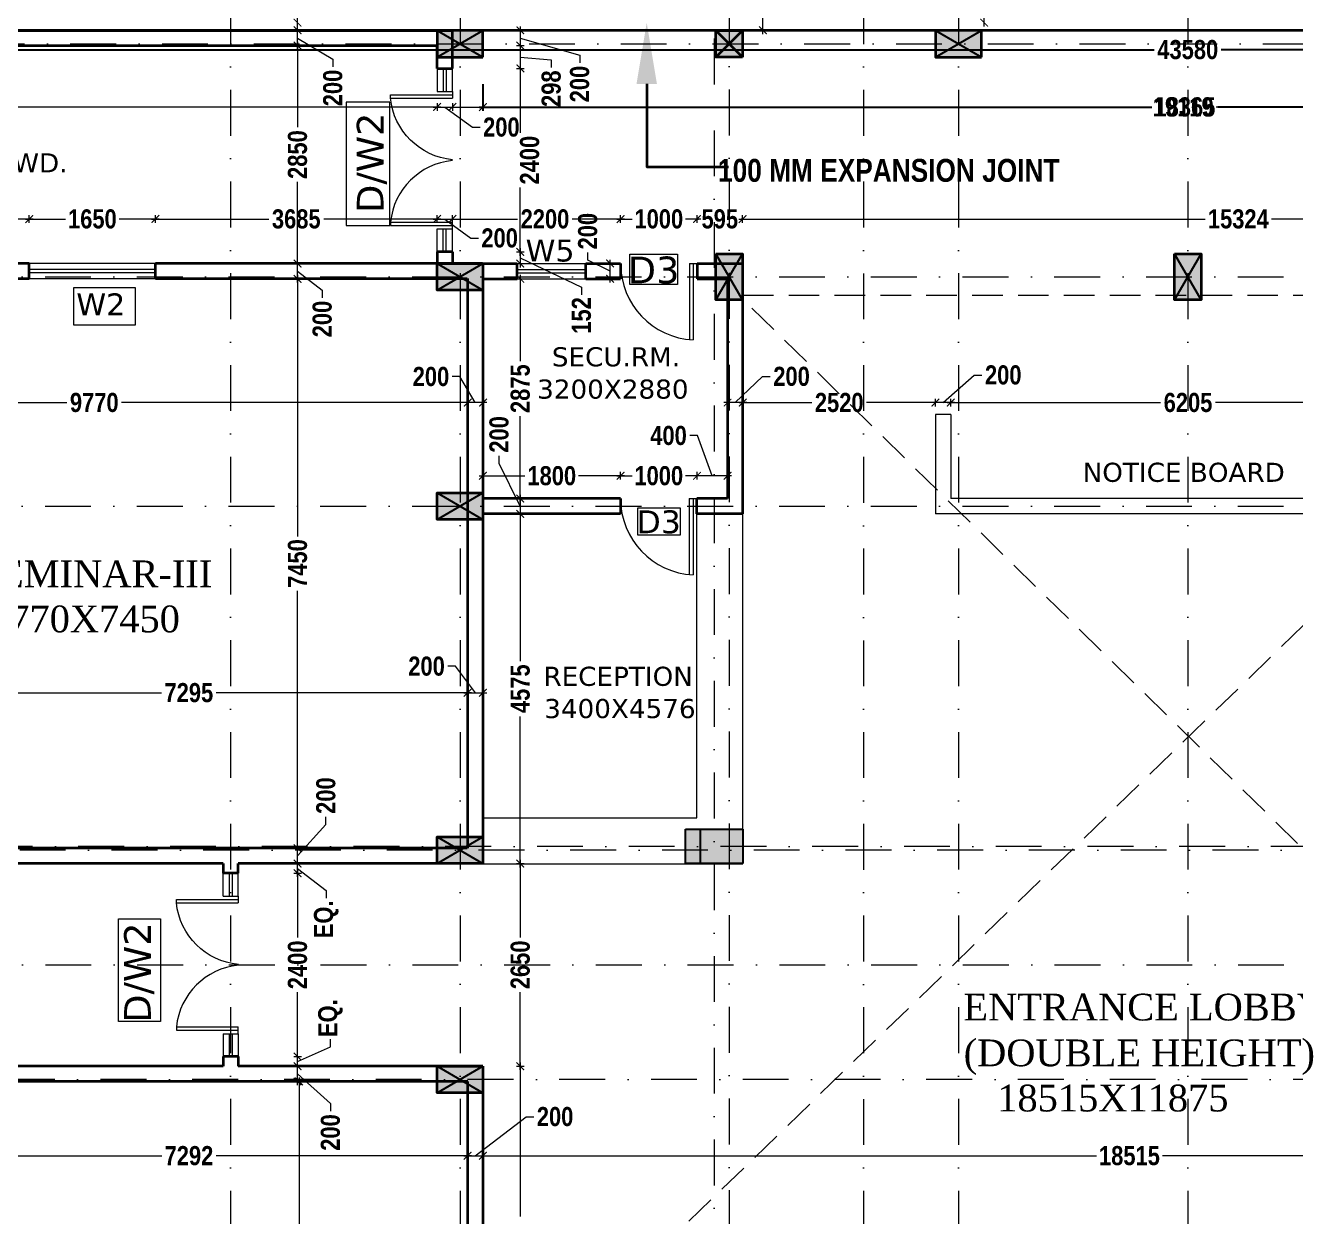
# Model space of a CAD drawing. Header units: millimetres. Extents: x -3092162 to 4513894, y -12317808 to 1849994.
# Drawn here: x -431629 to -415014, y -5881374 to -5865791 of the extents above; entities that cross this region are included whole.
import ezdxf

# ---------------------------------------------------------------- set-up
doc = ezdxf.new("R2010")
doc.units = ezdxf.units.MM
doc.header["$LTSCALE"] = 2
doc.header["$MEASUREMENT"] = 0
doc.header["$PDMODE"] = 34
doc.header["$PDSIZE"] = 500
doc.linetypes.add('DASHDOT', pattern=[1, 0.5, -0.25, 0, -0.25])
doc.linetypes.add('DASHED2', pattern=[0.375, 0.25, -0.125])
doc.layers.add('AEROW', color=7, linetype='Continuous', lineweight=15, true_color=0x0d0d0d)
doc.layers.add('DOT', color=7, linetype='DASHED2', lineweight=0, true_color=0x89067c)
for name, color, linetype, lineweight in [('ARROW', 7, 'Continuous', 25), ('coloumn', 10, 'Continuous', 35), ('D DIM', 250, 'Continuous', 9), ('D3', 10, 'Continuous', 5), ('DOOR', 27, 'Continuous', 5), ('DUCT', 37, 'Continuous', 35), ('DW2', 10, 'Continuous', 9), ('expen. jt.', 130, 'Continuous', 35), ('FIXTURE', 252, 'Continuous', 0), ('FOUNDATIONS', 250, 'Continuous', 25), ('glass', 5, 'Continuous', 15), ('GRID', 251, 'DASHDOT', 5), ('PARGOLA', 115, 'DASHED2', 5), ('SILL', 74, 'Continuous', 9), ('TEXT', 7, 'Continuous', 13), ('W2', 162, 'Continuous', 5), ('WAll', 250, 'Continuous', 35)]:
    doc.layers.add(name, color=color, linetype=linetype, lineweight=lineweight)
doc.styles.add('COLOUMNN DIM', font='ARIALNB.TTF', dxfattribs={"height": 550})
doc.styles.add('INNER DIM', font='ARIALNB.TTF', dxfattribs={"height": 250})
doc.styles.get("Standard").update_dxf_attribs({"font": 'times.ttf', "height": 500})
doc.styles.add('style2', font='verdana.ttf')
doc.dimstyles.new('external final', dxfattribs={"dimscale": 0, "dimtxt": 250, "dimasz": 100, "dimexe": 50, "dimexo": 50, "dimgap": 50, "dimtad": 0, "dimdec": 0, "dimzin": 0, "dimdsep": 46, "dimtxsty": 'INNER DIM', "dimblk": 'ARCHTICK', "dimcen": 100, "dimdle": 50, "dimclrd": 256, "dimclre": 256, "dimclrt": 256, "dimadec": 0, "dimazin": 0, "dimtfac": 1, "dimtdec": 0, "dimtix": 1, "dimtmove": 1, "dimatfit": 3, "dimfxl": 50, "dimfxlon": 1, "dimtolj": 1, "dimtzin": 0, "dimlwd": -1, "dimlwe": -1, "dimarcsym": 1})

# ---------------------------------------------------------------- blocks, each defined once
blk = doc.blocks.new('_ArchTick')
at = {"color": 0, "linetype": 'ByBlock', "const_width": 0.15}
blk.add_lwpolyline([(-0.5, -0.5), (0.5, 0.5)], dxfattribs=at)
blk = doc.blocks.new('*D381')
at = {"layer": 'ARROW', "ltscale": 100, "transparency": 16777216}
for p, q in [((-438215, -5865906), (-438215, -5866159)), ((-394635, -5865906), (-394635, -5866159)), ((-438265, -5866109), (-416863, -5866109)), ((-394585, -5866109), (-415986, -5866109))]:
    blk.add_line(p, q, dxfattribs=at)
at = {"layer": 'Defpoints', "color": 0, "lineweight": 50, "ltscale": 100, "transparency": 16777216}
for p in [(-438215, -5865856), (-394635, -5865856), (-394635, -5866109)]:
    blk.add_point(p, dxfattribs=at)
at = {"layer": 'ARROW', "ltscale": 100, "transparency": 16777216, "xscale": 100, "yscale": 100, "zscale": 100, "rotation": 180}
blk.add_blockref('_ArchTick', (-438215, -5866109), dxfattribs=at)
at = {"layer": 'ARROW', "ltscale": 100, "transparency": 16777216, "xscale": 100, "yscale": 100, "zscale": 100}
blk.add_blockref('_ArchTick', (-394635, -5866109), dxfattribs=at)
at = {"layer": 'ARROW', "lineweight": 50, "ltscale": 100, "transparency": 16777216, "insert": (-416425, -5866109), "char_height": 250, "attachment_point": 5, "style": 'INNER DIM'}
blk.add_mtext('\\A1;43580', dxfattribs=at)
blk = doc.blocks.new('*D382')
at = {"layer": 'ARROW', "ltscale": 100, "transparency": 16777216}
for p, q in [((-425645, -5866559), (-425645, -5866909)), ((-407280, -5866559), (-407280, -5866909)), ((-425695, -5866859), (-416895, -5866859)), ((-407230, -5866859), (-416030, -5866859))]:
    blk.add_line(p, q, dxfattribs=at)
at = {"layer": 'Defpoints', "color": 0, "lineweight": 50, "ltscale": 100, "transparency": 16777216}
for p in [(-425645, -5866206), (-407280, -5866206), (-407280, -5866859)]:
    blk.add_point(p, dxfattribs=at)
at = {"layer": 'ARROW', "ltscale": 100, "transparency": 16777216, "xscale": 100, "yscale": 100, "zscale": 100, "rotation": 180}
blk.add_blockref('_ArchTick', (-425645, -5866859), dxfattribs=at)
at = {"layer": 'ARROW', "ltscale": 100, "transparency": 16777216, "xscale": 100, "yscale": 100, "zscale": 100}
blk.add_blockref('_ArchTick', (-407280, -5866859), dxfattribs=at)
at = {"layer": 'ARROW', "lineweight": 50, "ltscale": 100, "transparency": 16777216, "insert": (-416462, -5866859), "char_height": 250, "attachment_point": 5, "style": 'INNER DIM'}
blk.add_mtext('\\A1;18365', dxfattribs=at)

msp = doc.modelspace()

# ---------------------------------------------------------------- hatches: boundary and pattern name
at = {"layer": 'coloumn', "ltscale": 100}
for points in [[(-425644.7, -5866206.2), (-425644.7, -5865856.2), (-426244.7, -5865856.2), (-426244.7, -5866206.2)], [(-422249.7, -5866206.2), (-422599.7, -5866206.2), (-422599.7, -5865856.2), (-422249.7, -5865856.2)], [(-419124.7, -5866206.2), (-419124.7, -5865856.2), (-419724.7, -5865856.2), (-419724.7, -5866206.2)], [(-422599.3, -5868781.2), (-422249.3, -5868781.2), (-422249.3, -5869381.2), (-422599.3, -5869381.2)], [(-416599.3, -5868781.2), (-416249.3, -5868781.2), (-416249.3, -5869381.2), (-416599.3, -5869381.2)], [(-425644.3, -5868906.2), (-425644.3, -5869256.2), (-426244.3, -5869256.2), (-426244.3, -5868906.2)], [(-425644.7, -5871906.2), (-425644.7, -5872256.2), (-426244.7, -5872256.2), (-426244.7, -5871906.2)], [(-425644.7, -5876406.2), (-425644.7, -5876756.2), (-426244.7, -5876756.2), (-426244.7, -5876406.2)], [(-425644.7, -5879406.2), (-425644.7, -5879756.2), (-426244.7, -5879756.2), (-426244.7, -5879406.2)]]:
    msp.add_hatch(color=256, dxfattribs=at).paths.add_polyline_path(points)
at = {"layer": 'DOT', "linetype": 'Continuous', "lineweight": 25, "ltscale": 100}
msp.add_hatch(color=256, dxfattribs=at).paths.add_polyline_path([(-422995.1, -5876304.7), (-422245.1, -5876304.7), (-422245.1, -5876756.2), (-422995.1, -5876756.2)])

# ---------------------------------------------------------------- linework, layer by layer
at = {"layer": 'AEROW', "lineweight": 35, "ltscale": 100}
msp.add_lwpolyline([(-423502.2, -5866556.2), (-423502.2, -5867642.8), (-422430.4, -5867642.8)], dxfattribs=at)
msp.add_solid([(-423635.5, -5866556.2), (-423502.2, -5865756.2), (-423368.8, -5866556.2)], dxfattribs=at)
at = {"layer": 'coloumn', "lineweight": 25, "ltscale": 100}
for p, q in [((-426244.7, -5865856.2), (-425644.7, -5866206.2)), ((-426244.7, -5866206.2), (-425644.7, -5865856.2)), ((-419724.7, -5865856.2), (-419124.7, -5866206.2)), ((-419724.7, -5866206.2), (-419124.7, -5865856.2)), ((-422249.3, -5869381.2), (-422599.3, -5868781.2)), ((-422599.3, -5869381.2), (-422249.3, -5868781.2)), ((-416249.3, -5869381.2), (-416599.3, -5868781.2)), ((-416599.3, -5869381.2), (-416249.3, -5868781.2)), ((-426244.3, -5869256.2), (-425644.3, -5868906.2)), ((-426244.3, -5868906.2), (-425644.3, -5869256.2)), ((-426244.7, -5872256.2), (-425644.7, -5871906.2)), ((-426244.7, -5871906.2), (-425644.7, -5872256.2)), ((-426244.7, -5876756.2), (-425644.7, -5876406.2)), ((-426244.7, -5876406.2), (-425644.7, -5876756.2)), ((-426244.7, -5879756.2), (-425644.7, -5879406.2)), ((-426244.7, -5879406.2), (-425644.7, -5879756.2))]:
    msp.add_line(p, q, dxfattribs=at)
at = {"layer": 'coloumn', "ltscale": 100}
for p, q in [((-422249.7, -5865856.2), (-422599.7, -5866206.2)), ((-422599.2, -5865856.2), (-422249.7, -5866206.2))]:
    msp.add_line(p, q, dxfattribs=at)
at = {"layer": 'coloumn', "color": 5, "lineweight": 25, "ltscale": 100}
msp.add_line((-422995.1, -5876756.2), (-422995.1, -5876306.2), dxfattribs=at)
at = {"layer": 'coloumn', "ltscale": 100}
for points in [[(-425644.7, -5866206.2), (-425644.7, -5865856.2), (-426244.7, -5865856.2), (-426244.7, -5866206.2)], [(-422249.7, -5866206.2), (-422599.7, -5866206.2), (-422599.7, -5865856.2), (-422249.7, -5865856.2)], [(-419124.7, -5866206.2), (-419124.7, -5865856.2), (-419724.7, -5865856.2), (-419724.7, -5866206.2)], [(-422599.3, -5868781.2), (-422249.3, -5868781.2), (-422249.3, -5869381.2), (-422599.3, -5869381.2)], [(-416599.3, -5868781.2), (-416249.3, -5868781.2), (-416249.3, -5869381.2), (-416599.3, -5869381.2)], [(-425644.3, -5868906.2), (-425644.3, -5869256.2), (-426244.3, -5869256.2), (-426244.3, -5868906.2)], [(-425644.7, -5871906.2), (-425644.7, -5872256.2), (-426244.7, -5872256.2), (-426244.7, -5871906.2)], [(-425644.7, -5876406.2), (-425644.7, -5876756.2), (-426244.7, -5876756.2), (-426244.7, -5876406.2)], [(-425644.7, -5879406.2), (-425644.7, -5879756.2), (-426244.7, -5879756.2), (-426244.7, -5879406.2)]]:
    msp.add_lwpolyline(points, close=True, dxfattribs=at)
at = {"layer": 'D DIM', "ltscale": 100}
for p, q in [((-421982.3, -5865906.2), (-421982.3, -5863161.7)), ((-428069.3, -5865806.2), (-428069.3, -5865506.2)), ((-419086.9, -5865806.2), (-419086.9, -5865521.6)), ((-428119.3, -5865856.2), (-428019.3, -5865856.2)), ((-428069.3, -5866106.2), (-428069.3, -5865806.2)), ((-428069.3, -5865956.2), (-427608.2, -5866231.5)), ((-425205.7, -5865856.2), (-425105.7, -5865856.2)), ((-425155.7, -5865806.2), (-425155.7, -5866106.2)), ((-425155.7, -5865956.2), (-424378.8, -5866180)), ((-421932.3, -5865856.2), (-422032.3, -5865856.2)), ((-428119.3, -5866056.2), (-428019.3, -5866056.2)), ((-428119.3, -5866056.2), (-428019.3, -5866056.2)), ((-428069.3, -5866006.2), (-428069.3, -5867123.2)), ((-425205.7, -5866056.2), (-425105.7, -5866056.2)), ((-425205.7, -5866056.2), (-425105.7, -5866056.2)), ((-425155.7, -5866006.2), (-425155.7, -5866404.2)), ((-427608.2, -5866231.5), (-427608.2, -5866331.5)), ((-425155.7, -5866205.2), (-424750.9, -5866239.8)), ((-424750.9, -5866239.8), (-424750.9, -5866339.8)), ((-424378.8, -5866180), (-424378.8, -5866280)), ((-425205.7, -5866354.2), (-425105.7, -5866354.2)), ((-425205.7, -5866354.2), (-425105.7, -5866354.2)), ((-425155.7, -5866304.2), (-425155.7, -5867196.2)), ((-426193.9, -5866858.8), (-432033.9, -5866858.8)), ((-426293.9, -5866858.8), (-425993.9, -5866858.8)), ((-426243.9, -5866808.8), (-426243.9, -5866908.8)), ((-426243.9, -5866808.8), (-426243.9, -5866908.8)), ((-426143.9, -5866858.8), (-425781.7, -5867122.6)), ((-426093.9, -5866858.8), (-416914.4, -5866858.8)), ((-426043.9, -5866808.8), (-426043.9, -5866908.8)), ((-426043.9, -5866808.8), (-426043.9, -5866908.8)), ((-406874.4, -5866858.8), (-416054, -5866858.8)), ((-425781.7, -5867122.6), (-425681.7, -5867122.6)), ((-428069.3, -5868956.2), (-428069.3, -5867839.2)), ((-425155.7, -5868804.2), (-425155.7, -5867912.2)), ((-431578.5, -5868374), (-431578.5, -5868274)), ((-431578.5, -5868374), (-431578.5, -5868274)), ((-429928.5, -5868374), (-429928.5, -5868274)), ((-429928.5, -5868374), (-429928.5, -5868274)), ((-426243.9, -5868374), (-426243.9, -5868274)), ((-426243.9, -5868374), (-426243.9, -5868274)), ((-426043.9, -5868374), (-426043.9, -5868274)), ((-426043.9, -5868374), (-426043.9, -5868274)), ((-423843.9, -5868374), (-423843.9, -5868274)), ((-423843.9, -5868374), (-423843.9, -5868274)), ((-422843.9, -5868374), (-422843.9, -5868274)), ((-422843.9, -5868374), (-422843.9, -5868274)), ((-422248.5, -5868374), (-422248.5, -5868274)), ((-422248.5, -5868374), (-422248.5, -5868274)), ((-431528.5, -5868324), (-432033.3, -5868324)), ((-431628.5, -5868324), (-431103.7, -5868324)), ((-429878.5, -5868324), (-430403.3, -5868324)), ((-429978.5, -5868324), (-428445, -5868324)), ((-426193.9, -5868324), (-427727.4, -5868324)), ((-426293.9, -5868324), (-425993.9, -5868324)), ((-426143.9, -5868324), (-425804.2, -5868573)), ((-426093.9, -5868324), (-425191, -5868324)), ((-423793.9, -5868324), (-424475.1, -5868324)), ((-423893.9, -5868324), (-423694.1, -5868324)), ((-422793.9, -5868324), (-422993.7, -5868324)), ((-422843.9, -5868324), (-422824.4, -5868324)), ((-422298.5, -5868324), (-416197, -5868324)), ((-422248.5, -5868324), (-422268, -5868324)), ((-406874.9, -5868324), (-415330, -5868324)), ((-425804.2, -5868573), (-425704.2, -5868573)), ((-425205.7, -5868754.2), (-425105.7, -5868754.2)), ((-425205.7, -5868754.2), (-425105.7, -5868754.2)), ((-425155.7, -5868704.2), (-425155.7, -5868956.2)), ((-424273.5, -5868861.5), (-424273.5, -5868761.5)), ((-428119.3, -5868906.2), (-428019.3, -5868906.2)), ((-428119.3, -5868906.2), (-428019.3, -5868906.2)), ((-428069.3, -5869156.2), (-428069.3, -5868856.2)), ((-425205.7, -5868906.2), (-425105.7, -5868906.2)), ((-425155.7, -5868830.2), (-424355.4, -5869215.2)), ((-423981.5, -5869006.2), (-424273.5, -5868861.5)), ((-424031.5, -5868906.2), (-423931.5, -5868906.2)), ((-423981.5, -5869156.2), (-423981.5, -5868856.2)), ((-428119.3, -5869106.2), (-428019.3, -5869106.2)), ((-428119.3, -5869106.2), (-428019.3, -5869106.2)), ((-428069.3, -5869006.2), (-427746.5, -5869253.9)), ((-428069.3, -5869056.2), (-428069.3, -5872475.7)), ((-425205.7, -5869106.2), (-425105.7, -5869106.2)), ((-425155.7, -5869056.2), (-425155.7, -5870183.1)), ((-424031.5, -5869106.2), (-423931.5, -5869106.2)), ((-427746.5, -5869253.9), (-427746.5, -5869353.9)), ((-424355.4, -5869215.2), (-424355.4, -5869315.2)), ((-425945.8, -5870385.6), (-426045.8, -5870385.6)), ((-425743.9, -5870725.3), (-425945.8, -5870385.6)), ((-422344.3, -5870725.3), (-421986, -5870383.4)), ((-421986, -5870383.4), (-421886, -5870383.4)), ((-419623.9, -5870725.3), (-419216.7, -5870364.8)), ((-419216.7, -5870364.8), (-419116.7, -5870364.8)), ((-435663.9, -5870725.3), (-431086, -5870725.3)), ((-425793.9, -5870725.3), (-430371.9, -5870725.3)), ((-425593.9, -5870725.3), (-425893.9, -5870725.3)), ((-425843.9, -5870775.3), (-425843.9, -5870675.3)), ((-425843.9, -5870775.3), (-425843.9, -5870675.3)), ((-425643.9, -5870775.3), (-425643.9, -5870675.3)), ((-422194.3, -5870725.3), (-422494.3, -5870725.3)), ((-422444.3, -5870775.3), (-422444.3, -5870675.3)), ((-422294.3, -5870725.3), (-421342.1, -5870725.3)), ((-422244.3, -5870775.3), (-422244.3, -5870675.3)), ((-422244.3, -5870775.3), (-422244.3, -5870675.3)), ((-419673.9, -5870725.3), (-420626.1, -5870725.3)), ((-419473.9, -5870725.3), (-419773.9, -5870725.3)), ((-419723.9, -5870775.3), (-419723.9, -5870675.3)), ((-419723.9, -5870775.3), (-419723.9, -5870675.3)), ((-419573.9, -5870725.3), (-416779.6, -5870725.3)), ((-419523.9, -5870775.3), (-419523.9, -5870675.3)), ((-419523.9, -5870775.3), (-419523.9, -5870675.3)), ((-413268.9, -5870725.3), (-416063.3, -5870725.3)), ((-425155.7, -5872031.2), (-425155.7, -5870904.3)), ((-422837.6, -5871157), (-422937.6, -5871157)), ((-422644.3, -5871683.5), (-422837.6, -5871157)), ((-425433.3, -5871520.3), (-425433.3, -5871420.3)), ((-425155.7, -5872081.2), (-425433.3, -5871520.3)), ((-425693.9, -5871683.5), (-425094.3, -5871683.5)), ((-425643.9, -5871733.5), (-425643.9, -5871633.5)), ((-423794.3, -5871683.5), (-424393.9, -5871683.5)), ((-423894.3, -5871683.5), (-423694.5, -5871683.5)), ((-423844.3, -5871733.5), (-423844.3, -5871633.5)), ((-423844.3, -5871733.5), (-423844.3, -5871633.5)), ((-422794.3, -5871683.5), (-422994.1, -5871683.5)), ((-422394.3, -5871683.5), (-422894.3, -5871683.5)), ((-422844.3, -5871733.5), (-422844.3, -5871633.5)), ((-422844.3, -5871733.5), (-422844.3, -5871633.5)), ((-422444.3, -5871733.5), (-422444.3, -5871633.5)), ((-425155.7, -5871931.2), (-425155.7, -5872231.2)), ((-425205.7, -5871981.2), (-425105.7, -5871981.2)), ((-425205.7, -5871981.2), (-425105.7, -5871981.2)), ((-425205.7, -5872181.2), (-425105.7, -5872181.2)), ((-425205.7, -5872181.2), (-425105.7, -5872181.2)), ((-425155.7, -5872131.2), (-425155.7, -5874107.1)), ((-428069.3, -5876606.2), (-428069.3, -5873186.7)), ((-426003.7, -5874174.3), (-426103.7, -5874174.3)), ((-425743.7, -5874521.1), (-426003.7, -5874174.3)), ((-433188.9, -5874521.1), (-429849.6, -5874521.1)), ((-425793.9, -5874521.1), (-429133.3, -5874521.1)), ((-425893.9, -5874521.1), (-425593.5, -5874521.1)), ((-425843.9, -5874571.1), (-425843.9, -5874471.1)), ((-425843.9, -5874571.1), (-425843.9, -5874471.1)), ((-425643.5, -5874571.1), (-425643.5, -5874471.1)), ((-425155.7, -5876806.2), (-425155.7, -5874830.3)), ((-428069.3, -5876656.2), (-427698.8, -5876245.4)), ((-427698.8, -5876245.4), (-427698.8, -5876145.4)), ((-428119.3, -5876556.2), (-428019.3, -5876556.2)), ((-428119.3, -5876556.2), (-428019.3, -5876556.2)), ((-428069.3, -5876806.2), (-428069.3, -5876506.2)), ((-428119.3, -5876756.2), (-428019.3, -5876756.2)), ((-428119.3, -5876756.2), (-428019.3, -5876756.2)), ((-428069.3, -5876931.2), (-428069.3, -5876706.2)), ((-425205.7, -5876756.2), (-425105.7, -5876756.2)), ((-425205.7, -5876756.2), (-425105.7, -5876756.2)), ((-425155.7, -5876706.2), (-425155.7, -5877723.2)), ((-428119.3, -5876881.2), (-428019.3, -5876881.2)), ((-428119.3, -5876881.2), (-428019.3, -5876881.2)), ((-428069.3, -5876818.7), (-427694, -5877109.2)), ((-428069.3, -5876831.2), (-428069.3, -5877723.2)), ((-427694, -5877109.2), (-427694, -5877209.2)), ((-428069.3, -5879331.2), (-428069.3, -5878439.2)), ((-425155.7, -5879456.2), (-425155.7, -5878439.2)), ((-427639, -5879154.7), (-427639, -5879054.7)), ((-428069.3, -5879343.7), (-427639, -5879154.7)), ((-428069.3, -5879456.2), (-428069.3, -5879231.2)), ((-428119.3, -5879281.2), (-428019.3, -5879281.2)), ((-428119.3, -5879281.2), (-428019.3, -5879281.2)), ((-428119.3, -5879406.2), (-428019.3, -5879406.2)), ((-428119.3, -5879406.2), (-428019.3, -5879406.2)), ((-428069.3, -5879656.2), (-428069.3, -5879356.2)), ((-425205.7, -5879406.2), (-425105.7, -5879406.2)), ((-425205.7, -5879406.2), (-425105.7, -5879406.2)), ((-425155.7, -5879356.2), (-425155.7, -5881372.3)), ((-428069.3, -5879506.2), (-427638.9, -5879895.7)), ((-428049.8, -5879556.2), (-428049.8, -5882975.7)), ((-428119.3, -5879606.2), (-428019.3, -5879606.2)), ((-428099.8, -5879606.2), (-427999.8, -5879606.2)), ((-427638.9, -5879895.7), (-427638.9, -5879995.7)), ((-425743.9, -5880578.2), (-425079, -5880067.1)), ((-425079, -5880067.1), (-424979, -5880067.1)), ((-433185.8, -5880578.2), (-429845.2, -5880578.2)), ((-425793.9, -5880578.2), (-429134.5, -5880578.2)), ((-425893.9, -5880578.2), (-425593.9, -5880578.2)), ((-425843.9, -5880528.2), (-425843.9, -5880628.2)), ((-425843.9, -5880528.2), (-425843.9, -5880628.2)), ((-425693.9, -5880578.2), (-417620.3, -5880578.2)), ((-425643.9, -5880528.2), (-425643.9, -5880628.2)), ((-425643.9, -5880528.2), (-425643.9, -5880628.2)), ((-407078.5, -5880578.2), (-416755.3, -5880578.2))]:
    msp.add_line(p, q, dxfattribs=at)
at = {"layer": 'D3'}
for p, q in [((-423724.1, -5868783.3), (-423099, -5868783.3)), ((-423724.1, -5869182), (-423724.1, -5868783.3)), ((-423099, -5868783.3), (-423099, -5869182)), ((-423099, -5869182), (-423724.1, -5869182)), ((-423618.8, -5872102.6), (-423062.7, -5872102.6)), ((-423618.8, -5872460.4), (-423618.8, -5872102.6)), ((-423062.7, -5872102.6), (-423062.7, -5872460.4)), ((-423062.7, -5872460.4), (-423618.8, -5872460.4))]:
    msp.add_line(p, q, dxfattribs=at)
at = {"layer": 'DOOR', "color": 252, "ltscale": 200}
for p, q in [((-426854.3, -5866698.9), (-426044.3, -5866698.9)), ((-426854.3, -5866743.9), (-426854.3, -5866698.9)), ((-426854.3, -5866743.9), (-426044.3, -5866743.9)), ((-426044.3, -5866653.9), (-426044.3, -5866743.9)), ((-426854.3, -5868363.9), (-426044.3, -5868363.9)), ((-426854.3, -5868363.9), (-426854.3, -5868408.9)), ((-426854.3, -5868408.9), (-426044.3, -5868408.9)), ((-426044.3, -5868453.9), (-426044.3, -5868363.9)), ((-429654.3, -5877226.2), (-428844.3, -5877226.2)), ((-429654.3, -5877271.2), (-429654.3, -5877226.2)), ((-428844.3, -5877181.2), (-428844.3, -5877271.2)), ((-429654.3, -5877271.2), (-428844.3, -5877271.2)), ((-429654.3, -5878891.2), (-428844.3, -5878891.2)), ((-429654.3, -5878891.2), (-429654.3, -5878936.2)), ((-428844.3, -5878981.2), (-428844.3, -5878891.2)), ((-429654.3, -5878936.2), (-428844.3, -5878936.2))]:
    msp.add_line(p, q, dxfattribs=at)
at = {"layer": 'DOOR', "ltscale": 100}
for p, q in [((-422944.3, -5868906.2), (-422944.3, -5869901.2)), ((-422944.3, -5868906.2), (-422844.3, -5868906.2)), ((-422894.3, -5868906.2), (-422894.3, -5869904.9)), ((-422944.7, -5871981.2), (-422944.7, -5872976.2)), ((-422944.7, -5871981.2), (-422844.7, -5871981.2)), ((-422894.7, -5871981.2), (-422894.7, -5872979.9))]:
    msp.add_line(p, q, dxfattribs=at)
for centre in [(-422844.3, -5868906.2), (-422844.7, -5871981.2)]:
    msp.add_arc(centre, 1000, 180, 267.13402, dxfattribs=at)
at = {"layer": 'DOOR', "color": 252, "ltscale": 200, "extrusion": (0, 0, -1)}
for centre in [(-425957.8, -5866651.2), (-428757.8, -5877178.5)]:
    msp.add_ellipse(centre, major_axis=(901.3, 4), ratio=1, start_param=1.670585, end_param=3.0430697, dxfattribs=at)
at = {"layer": 'DOOR', "color": 252, "ltscale": 200}
for centre in [(-425957.8, -5868456.6), (-428757.8, -5878983.9)]:
    msp.add_ellipse(centre, major_axis=(-901.3, 4), ratio=1, start_param=-1.4710077, end_param=-0.098523, dxfattribs=at)
at = {"layer": 'DOT', "linetype": 'Continuous', "lineweight": 25, "ltscale": 100}
for p, q in [((-422995.1, -5876304.7), (-422245.1, -5876304.7)), ((-422995.1, -5876756.2), (-422995.1, -5876304.7)), ((-422798.3, -5876754.7), (-422798.3, -5876304.7)), ((-422245.1, -5876304.7), (-422245.1, -5876756.2)), ((-422245.1, -5876756.2), (-422995.1, -5876756.2))]:
    msp.add_line(p, q, dxfattribs=at)
at = {"layer": 'DUCT', "ltscale": 100}
msp.add_line((-425843.9, -5887056.2), (-425843.9, -5879606.2), dxfattribs=at)
at = {"layer": 'DW2', "lineweight": 18, "ltscale": 100}
for p, q in [((-427432.5, -5866796.4), (-427432.5, -5868410)), ((-426860.2, -5866796.4), (-427432.5, -5866796.4)), ((-426860.2, -5868410), (-426860.2, -5866796.4)), ((-427432.5, -5868410), (-426860.2, -5868410))]:
    msp.add_line(p, q, dxfattribs=at)
at = {"layer": 'DW2', "ltscale": 100}
msp.add_line((-426244.3, -5868453.9), (-426044.3, -5868453.9), dxfattribs=at)
at = {"layer": 'DW2'}
for p, q in [((-430412.7, -5877478.7), (-429863.9, -5877478.7)), ((-430412.7, -5878823), (-430412.7, -5877478.7)), ((-429863.9, -5877478.7), (-429863.9, -5878823)), ((-429863.9, -5878823), (-430412.7, -5878823))]:
    msp.add_line(p, q, dxfattribs=at)
at = {"layer": 'expen. jt.', "ltscale": 100}
msp.add_line((-393959.3, -5865856.2), (-438889.3, -5865856.2), dxfattribs=at)
at = {"layer": 'FIXTURE', "ltscale": 100}
for p, q in [((-422844.7, -5876157.7), (-422844.7, -5872181.2)), ((-422244.7, -5876756.2), (-422244.7, -5872181.2)), ((-425644.3, -5876157.7), (-422844.7, -5876157.7)), ((-425643.9, -5876757.7), (-422244.7, -5876757.7))]:
    msp.add_line(p, q, dxfattribs=at)
at = {"layer": 'FOUNDATIONS', "linetype": 'Continuous', "lineweight": 25, "ltscale": 100}
for p, q in [((-422995.1, -5876304.7), (-422245.1, -5876304.7)), ((-422995.1, -5876756.2), (-422995.1, -5876304.7)), ((-422995.1, -5876304.7), (-422245.1, -5876304.7)), ((-422995.1, -5876756.2), (-422995.1, -5876304.7)), ((-422245.1, -5876304.7), (-422245.1, -5876756.2)), ((-422245.1, -5876304.7), (-422245.1, -5876756.2)), ((-422245.1, -5876756.2), (-422995.1, -5876756.2)), ((-422245.1, -5876756.2), (-422995.1, -5876756.2))]:
    msp.add_line(p, q, dxfattribs=at)
at = {"layer": 'glass', "ltscale": 100}
for p, q in [((-426044.3, -5866653.9), (-426044.3, -5865856.2)), ((-426244.3, -5866354.3), (-426244.3, -5866654)), ((-426164.3, -5866354.2), (-426164.3, -5866653.9)), ((-426124.3, -5866354.2), (-426124.3, -5866653.9)), ((-426164.3, -5868754.2), (-426164.3, -5868453.9)), ((-426124.3, -5868754.2), (-426124.3, -5868453.9)), ((-429928.9, -5868986.2), (-431578.9, -5868986.2)), ((-429928.9, -5869026.2), (-431578.9, -5869026.2)), ((-425197.9, -5868986.2), (-424297.9, -5868986.2)), ((-425197.9, -5869026.2), (-424297.9, -5869026.2)), ((-428964.3, -5876881.2), (-428964.3, -5877181.2)), ((-428924.3, -5876881.2), (-428924.3, -5877181.2)), ((-428964.3, -5878986.2), (-428964.3, -5879281.2)), ((-428924.3, -5878986.2), (-428924.3, -5879281.2))]:
    msp.add_line(p, q, dxfattribs=at)
at = {"layer": 'GRID', "color": 5, "ltscale": 600}
for p, q in [((-428944.7, -5807829.3), (-428944.7, -5892623.2)), ((-425944.3, -5807829.3), (-425944.3, -5892623.2)), ((-422424.3, -5807824.4), (-422424.3, -5892623.2)), ((-420667, -5807830.3), (-420667, -5892622.2)), ((-419424.3, -5807829.3), (-419424.3, -5892623.2)), ((-416424.3, -5807829.3), (-416424.3, -5892623.2)), ((-422619.7, -5810760), (-422619.7, -5889692.4))]:
    msp.add_line(p, q, dxfattribs=at)
at = {"layer": 'GRID', "color": 6, "ltscale": 600}
for p, q in [((-461044.5, -5866031.2), (-366465.1, -5866031.2)), ((-460174.2, -5869081.2), (-367334.7, -5869081.2)), ((-460174.2, -5872081.2), (-367334.7, -5872081.2)), ((-365097.3, -5876581.2), (-461068.5, -5876581.2)), ((-367932.2, -5876530.5), (-458429, -5876530.5)), ((-462570, -5878081.2), (-364939.6, -5878081.2)), ((-366441.1, -5879581.2), (-461068.5, -5879581.2))]:
    msp.add_line(p, q, dxfattribs=at)
at = {"layer": 'PARGOLA', "ltscale": 800}
for p, q in [((-410444.7, -5869323.3), (-422244.7, -5869323.3)), ((-407279.3, -5884056.2), (-422244.7, -5869373.3)), ((-410602.9, -5869459.9), (-425652, -5884056.2))]:
    msp.add_line(p, q, dxfattribs=at)
at = {"layer": 'SILL', "ltscale": 100}
for p, q in [((-426244.3, -5866653.9), (-426044.3, -5866653.9)), ((-426244.3, -5868754.2), (-426244.3, -5868453.9)), ((-426044.3, -5868754.2), (-426044.3, -5868453.9)), ((-429928.9, -5868906.2), (-431578.9, -5868906.2)), ((-425197.9, -5868906.2), (-424297.9, -5868906.2)), ((-429928.9, -5869106.2), (-431578.9, -5869106.2)), ((-425197.9, -5869106.2), (-424297.9, -5869106.2)), ((-429044.3, -5877181.2), (-429044.3, -5876756.2)), ((-428844.3, -5877181.2), (-428844.3, -5876756.2)), ((-429044.3, -5877181.2), (-428844.3, -5877181.2)), ((-429044.3, -5878981.2), (-429044.3, -5879281.2)), ((-429044.3, -5878981.2), (-428844.3, -5878981.2)), ((-428844.3, -5878981.2), (-428844.3, -5879281.2))]:
    msp.add_line(p, q, dxfattribs=at)
at = {"layer": 'W2', "lineweight": 15, "ltscale": 0.1}
for p, q in [((-430996.8, -5869220.5), (-430195.1, -5869220.5)), ((-430996.8, -5869714.6), (-430996.8, -5869220.5)), ((-430195.1, -5869220.5), (-430195.1, -5869714.6)), ((-430195.1, -5869714.6), (-430996.8, -5869714.6))]:
    msp.add_line(p, q, dxfattribs=at)
at = {"layer": 'WAll', "ltscale": 100}
for p, q in [((-438889.3, -5865856.2), (-426044.3, -5865856.2)), ((-426044.3, -5866354.2), (-426044.3, -5865856.2)), ((-438814.3, -5866056.2), (-426244.3, -5866056.2)), ((-426244.3, -5866354.2), (-426244.3, -5866056.2)), ((-426244.3, -5866354.2), (-426044.3, -5866354.2)), ((-426244.3, -5868754.2), (-426244.3, -5868901.6)), ((-426044.3, -5868754.2), (-426244.3, -5868754.2)), ((-426044.3, -5868754.2), (-426044.3, -5868901.6)), ((-431578.9, -5868906.2), (-433188.9, -5868906.2)), ((-431578.9, -5869106.2), (-431578.9, -5868906.2)), ((-425651.5, -5868906.2), (-429928.9, -5868906.2)), ((-429928.9, -5869106.2), (-429928.9, -5868906.2)), ((-425651.5, -5868906.2), (-425197.9, -5868906.2)), ((-425644.3, -5868906.2), (-425644.3, -5871981.2)), ((-425197.9, -5869106.2), (-425197.9, -5868906.2)), ((-424297.9, -5868906.2), (-423844.3, -5868906.2)), ((-424297.9, -5869106.2), (-424297.9, -5868906.2)), ((-423844.3, -5868906.2), (-423844.3, -5869106.2)), ((-422844.3, -5868906.2), (-422244.3, -5868906.2)), ((-422844.3, -5868906.2), (-422844.3, -5869106.2)), ((-422244.7, -5872181.2), (-422244.7, -5868901.6)), ((-431578.9, -5869106.2), (-433188.9, -5869106.2)), ((-425851.5, -5869106.2), (-429928.9, -5869106.2)), ((-425844.3, -5869101.6), (-425844.3, -5876556.2)), ((-425651.5, -5869106.2), (-425197.9, -5869106.2)), ((-424297.9, -5869106.2), (-423844.3, -5869106.2)), ((-422844.3, -5869106.2), (-422444.3, -5869106.2)), ((-422444.7, -5869101.6), (-422444.7, -5871981.2)), ((-423844.7, -5871981.2), (-425644.3, -5871981.2)), ((-423844.7, -5871981.2), (-423844.7, -5872181.2)), ((-422444.7, -5871981.2), (-422844.7, -5871981.2)), ((-422844.7, -5872181.2), (-422844.7, -5871981.2)), ((-425644.3, -5872181.2), (-425644.3, -5876756.2)), ((-423844.7, -5872181.2), (-425644.3, -5872181.2)), ((-422244.7, -5872181.2), (-422844.7, -5872181.2)), ((-425852, -5876556.2), (-433139.3, -5876556.2)), ((-429044.3, -5876756.2), (-433139.3, -5876756.2)), ((-429044.3, -5876756.2), (-429044.3, -5876881.2)), ((-425652, -5876756.2), (-428844.3, -5876756.2)), ((-428844.3, -5876881.2), (-428844.3, -5876756.2)), ((-428844.3, -5876881.2), (-429044.3, -5876881.2)), ((-429044.3, -5879406.2), (-433136.2, -5879406.2)), ((-428844.3, -5879281.2), (-429044.3, -5879281.2)), ((-429044.3, -5879281.2), (-429044.3, -5879406.2)), ((-428844.3, -5879281.2), (-428844.3, -5879406.2)), ((-425644.3, -5879406.2), (-428844.3, -5879406.2)), ((-425644.3, -5879406.2), (-425644.3, -5884056.2)), ((-425843.9, -5879606.2), (-433136.2, -5879606.2))]:
    msp.add_line(p, q, dxfattribs=at)
at = {"layer": 'WAll', "lineweight": 5, "ltscale": 100}
for p, q in [((-419524.3, -5870881.2), (-419724.3, -5870881.2)), ((-419724.3, -5870881.2), (-419724.3, -5872181.2)), ((-419524.3, -5870881.2), (-419524.3, -5871981.2)), ((-413319.3, -5871981.2), (-419524.3, -5871981.2)), ((-413119.3, -5872181.2), (-419724.3, -5872181.2))]:
    msp.add_line(p, q, dxfattribs=at)

# ---------------------------------------------------------------- block references
at = {"layer": 'D DIM', "ltscale": 100, "xscale": 100, "yscale": 100, "zscale": 100}
for p, rotation in [((-428069.3, -5865756.2), 270), ((-428069.3, -5865856.2), 90), ((-425155.7, -5865856.2), 90), ((-421982.3, -5865856.2), 270), ((-419086.9, -5865756.2), 270), ((-428069.3, -5866056.2), 270), ((-428069.3, -5866056.2), 90), ((-425155.7, -5866056.2), 90), ((-425155.7, -5866056.2), 270), ((-425155.7, -5866354.2), 270), ((-425155.7, -5866354.2), 90), ((-426243.9, -5866858.8), 180), ((-426043.9, -5866858.8), 180), ((-431578.5, -5868324), 180), ((-429928.5, -5868324), 180), ((-426243.9, -5868324), 180), ((-426043.9, -5868324), 180), ((-423843.9, -5868324), 180), ((-422248.5, -5868324), 180), ((-425155.7, -5868754.2), 90), ((-425155.7, -5868754.2), 270), ((-428069.3, -5868906.2), 270), ((-428069.3, -5868906.2), 90), ((-425155.7, -5868906.2), 270), ((-423981.5, -5868906.2), 90), ((-428069.3, -5869106.2), 270), ((-428069.3, -5869106.2), 90), ((-425155.7, -5869106.2), 90), ((-423981.5, -5869106.2), 270), ((-425843.9, -5870725.3), 180), ((-422444.3, -5870725.3), 180), ((-422244.3, -5870725.3), 180), ((-419723.9, -5870725.3), 180), ((-419523.9, -5870725.3), 180), ((-425643.9, -5871683.5), 180), ((-423844.3, -5871683.5), 180), ((-422844.3, -5871683.5), 180), ((-425155.7, -5871981.2), 90), ((-425155.7, -5871981.2), 270), ((-425155.7, -5872181.2), 90), ((-425155.7, -5872181.2), 270), ((-425843.9, -5874521.1), 180), ((-428069.3, -5876556.2), 270), ((-428069.3, -5876556.2), 90), ((-428069.3, -5876756.2), 270), ((-428069.3, -5876756.2), 90), ((-425155.7, -5876756.2), 90), ((-425155.7, -5876756.2), 270), ((-428069.3, -5876881.2), 270), ((-428069.3, -5876881.2), 90), ((-428069.3, -5879281.2), 270), ((-428069.3, -5879281.2), 90), ((-428069.3, -5879406.2), 270), ((-428069.3, -5879406.2), 90), ((-425155.7, -5879406.2), 90), ((-425155.7, -5879406.2), 270), ((-428069.3, -5879606.2), 270), ((-428049.8, -5879606.2), 90), ((-425843.9, -5880578.2), 180), ((-425643.9, -5880578.2), 180)]:
    msp.add_blockref('_ArchTick', p, dxfattribs=dict(at, rotation=rotation))
for p in [(-426243.9, -5866858.8), (-426043.9, -5866858.8), (-431578.5, -5868324), (-429928.5, -5868324), (-426243.9, -5868324), (-426043.9, -5868324), (-423843.9, -5868324), (-422843.9, -5868324), (-425843.9, -5870725.3), (-425643.9, -5870725.3), (-422244.3, -5870725.3), (-419723.9, -5870725.3), (-419523.9, -5870725.3), (-423844.3, -5871683.5), (-422844.3, -5871683.5), (-422444.3, -5871683.5), (-425843.9, -5874521.1), (-425643.5, -5874521.1), (-425843.9, -5880578.2), (-425643.9, -5880578.2)]:
    msp.add_blockref('_ArchTick', p, dxfattribs=at)

# ---------------------------------------------------------------- texts
at = {"layer": 'D DIM', "ltscale": 100, "char_height": 250, "attachment_point": 5, "rotation": 90, "style": 'INNER DIM'}
for s, insert in [('\\A1;200', (-427608.2, -5866609.9)), ('\\A1;298', (-424750.9, -5866618.8)), ('\\A1;200', (-424378.8, -5866558.3)), ('\\A1;2850', (-428069.3, -5867481.2)), ('\\A1;2400', (-425032.9, -5867554.2)), ('\\A1;200', (-424273.5, -5868483.2)), ('\\A1;200', (-427746.5, -5869632.2)), ('\\A1;152', (-424355.4, -5869585.6)), ('\\A1;2875', (-425155.7, -5870543.7)), ('\\A1;200', (-425433.3, -5871141.9)), ('\\A1;7450', (-428069.3, -5872831.2)), ('\\A1;4575', (-425155.7, -5874468.7)), ('\\A1;200', (-427698.8, -5875867)), ('\\A1;EQ.', (-427694, -5877485.6)), ('\\A1;2400', (-428069.3, -5878081.2)), ('\\A1;2650', (-425155.7, -5878081.2)), ('\\A1;EQ.', (-427639, -5878778.4)), ('\\A1;200', (-427638.9, -5880274.1))]:
    msp.add_mtext(s, dxfattribs=dict(at, insert=insert))
at = {"layer": 'D DIM', "ltscale": 100, "char_height": 250, "attachment_point": 5, "style": 'INNER DIM'}
for s, insert in [('\\A1;19119', (-416484.2, -5866858.8)), ('\\A1;200', (-425403.3, -5867122.6)), ('\\A1;1650', (-430753.5, -5868324)), ('\\A1;3685', (-428086.2, -5868324)), ('\\A1;2200', (-424833, -5868324)), ('\\A1;1000', (-423343.9, -5868324)), ('\\A1;595', (-422546.2, -5868324)), ('\\A1;15324', (-415763.5, -5868324)), ('\\A1;200', (-425425.9, -5868573)), ('\\A1;200', (-426324.1, -5870385.6)), ('\\A1;200', (-421607.6, -5870383.4)), ('\\A1;200', (-418838.3, -5870364.8)), ('\\A1;9770', (-430728.9, -5870725.3)), ('\\A1;2520', (-420984.1, -5870725.3)), ('\\A1;6205', (-416421.4, -5870725.3)), ('\\A1;400', (-423216.8, -5871157)), ('\\A1;1800', (-424744.1, -5871683.5)), ('\\A1;1000', (-423344.3, -5871683.5)), ('\\A1;200', (-426382, -5874174.3)), ('\\A1;7295', (-429491.4, -5874521.1)), ('\\A1;200', (-424700.7, -5880067.1)), ('\\A1;7292', (-429489.9, -5880578.2)), ('\\A1;18515', (-417187.8, -5880578.2))]:
    msp.add_mtext(s, dxfattribs=dict(at, insert=insert))
at = {"layer": 'D3', "style": 'style2'}
for height, p in [(350, (-423749.7, -5869165.5)), (300, (-423635, -5872435.1))]:
    msp.add_text('D3', height=height, dxfattribs=at).set_placement(p)
at = {"layer": 'DW2', "style": 'style2'}
for p in [(-426944.2, -5868243.5), (-429988.5, -5878838)]:
    msp.add_text('D/W2', height=350, rotation=90, dxfattribs=at).set_placement(p)
at = {"layer": 'TEXT', "style": 'style2'}
for s, p in [('CORRIDOR 2850 MM WD.', (-435441.4, -5867714.4)), ('SECU.RM.', (-424742.9, -5870251.6)), ('3200X2880', (-424935.3, -5870674)), ('RECEPTION', (-424853.3, -5874430.9)), ('3400X4576', (-424842.9, -5874852.8))]:
    msp.add_text(s, height=250, dxfattribs=at).set_placement(p)
at = {"layer": 'TEXT', "lineweight": 50, "style": 'COLOUMNN DIM'}
msp.add_text('100 MM EXPANSION JOINT', height=300, rotation=0.00004, dxfattribs=at).set_placement((-422569.6, -5867837.6))
at = {"layer": 'TEXT', "lineweight": 5, "style": 'style2'}
msp.add_text('NOTICE BOARD', height=250, dxfattribs=at).set_placement((-417799.8, -5871762.4))
at = {"layer": 'TEXT', "lineweight": 50}
for s, p in [('SEMINAR-III', (-432268.5, -5873140.6)), (' 9770X7450', (-432237, -5873731)), ('ENTRANCE LOBBY', (-419360.4, -5878808.3)), ('(DOUBLE HEIGHT)', (-419355.9, -5879407.4)), ('   18515X11875', (-419313.4, -5879998.7))]:
    msp.add_text(s, height=350, dxfattribs=at).set_placement(p)
at = {"layer": 'W2', "lineweight": 50, "style": 'style2'}
for s, p in [('W5', (-425085.8, -5868879.6)), ('W2', (-430962.7, -5869583.7))]:
    msp.add_text(s, height=287, dxfattribs=at).set_placement(p)

# ---------------------------------------------------------------- dimensions: what is measured, and where the dimension line sits
at = {"layer": 'ARROW', "color": 3, "lineweight": 50, "ltscale": 100}
for base, p1, p2, picture, middle in [((-394634.7, -5866108.6), (-438214.7, -5865856.2), (-394634.7, -5865856.2), '*D381', (-416424.7, -5866108.6)), ((-407279.7, -5866858.8), (-425644.7, -5866206.2), (-407279.7, -5866206.2), '*D382', (-416462.2, -5866858.8))]:
    dim = msp.add_linear_dim(base=base, p1=p1, p2=p2, dimstyle='external final', override={"dimscale": 1, "dimfxl": 300}, dxfattribs=at)
    dim.commit()
    dim.dimension.update_dxf_attribs({"geometry": picture, "text_midpoint": middle})

doc.saveas('drawing.dxf')
